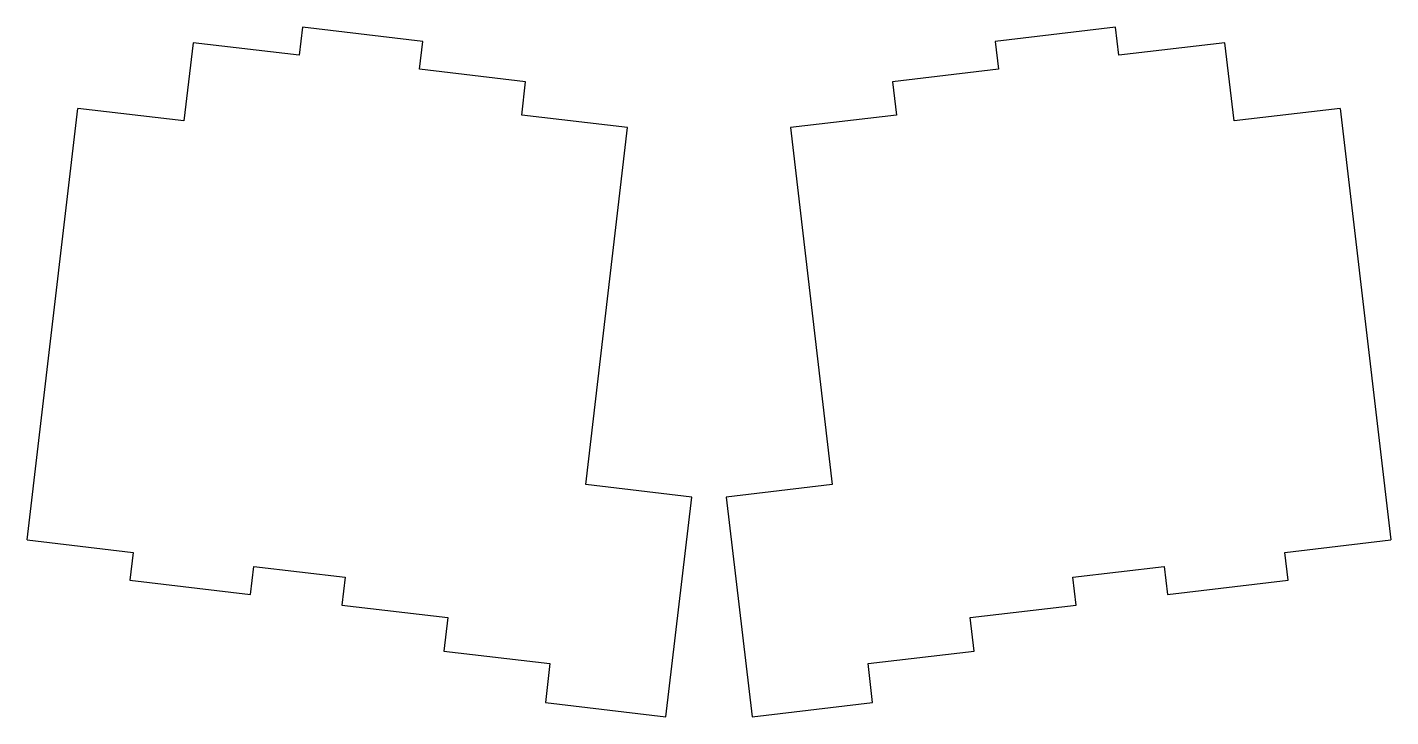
# Model space of a CAD drawing. Header units: millimetres. Extents: x -10 to 233, y -21 to 101.
import ezdxf

# ---------------------------------------------------------------- set-up
doc = ezdxf.new("R2010")
doc.units = ezdxf.units.MM

msp = doc.modelspace()

# ---------------------------------------------------------------- linework, layer by layer
for p, q in [((39.29, 101.31), (38.7, 96.34)), ((60.74, 98.79), (39.29, 101.31)), ((184.08, 101.31), (162.63, 98.79)), ((184.66, 96.34), (184.08, 101.31)), ((19.83, 98.56), (18.2, 84.65)), ((38.7, 96.34), (19.83, 98.56)), ((60.16, 93.82), (60.74, 98.79)), ((162.63, 98.79), (163.21, 93.82)), ((203.53, 98.56), (184.66, 96.34)), ((205.17, 84.65), (203.53, 98.56)), ((79.03, 91.61), (60.16, 93.82)), ((163.21, 93.82), (144.34, 91.61)), ((78.33, 85.65), (79.03, 91.61)), ((144.34, 91.61), (145.04, 85.65)), ((-9.7, 10), (-0.67, 86.87)), ((18.2, 84.65), (-0.67, 86.87)), ((97.2, 83.43), (78.33, 85.65)), ((145.04, 85.65), (126.17, 83.43)), ((224.04, 86.87), (205.17, 84.65)), ((224.04, 86.87), (233.07, 10)), ((89.73, 19.87), (97.2, 83.43)), ((126.17, 83.43), (133.64, 19.87)), ((108.6, 17.65), (89.73, 19.87)), ((133.64, 19.87), (114.77, 17.65)), ((104, -21.48), (108.6, 17.65)), ((114.77, 17.65), (119.37, -21.48)), ((-9.7, 10), (9.17, 7.78)), ((214.2, 7.78), (233.07, 10)), ((9.17, 7.78), (8.59, 2.82)), ((214.78, 2.82), (214.2, 7.78)), ((30.04, 0.3), (30.62, 5.26)), ((30.62, 5.26), (46.91, 3.35)), ((176.46, 3.35), (192.75, 5.26)), ((192.75, 5.26), (193.33, 0.3)), ((8.59, 2.82), (30.04, 0.3)), ((46.91, 3.35), (46.33, -1.62)), ((177.04, -1.62), (176.46, 3.35)), ((193.33, 0.3), (214.78, 2.82)), ((46.33, -1.62), (65.2, -3.83)), ((158.17, -3.83), (177.04, -1.62)), ((65.2, -3.83), (64.5, -9.79)), ((158.87, -9.79), (158.17, -3.83)), ((64.5, -9.79), (83.37, -12.01)), ((83.37, -12.01), (82.55, -18.96)), ((140, -12.01), (158.87, -9.79)), ((140.82, -18.96), (140, -12.01)), ((82.55, -18.96), (104, -21.48)), ((119.37, -21.48), (140.82, -18.96))]:
    msp.add_line(p, q)

doc.saveas('drawing.dxf')
